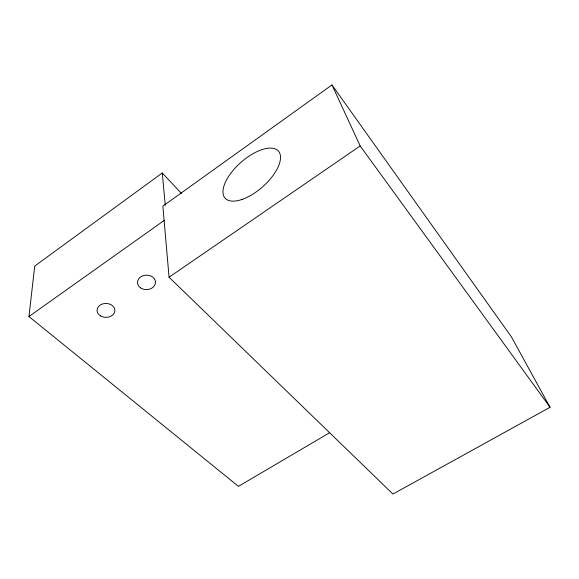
<?xml version="1.0" encoding="UTF-8"?>
<svg xmlns="http://www.w3.org/2000/svg" width="579" height="579" viewBox="0 0 579 579"><rect width="100%" height="100%" fill="white"/><g stroke="black" fill="none" stroke-linecap="round" stroke-linejoin="round"><path stroke-width="0.87" d="M329.596 432.752L238.447 486.353L28.95 316.539L34.733 266.065L162.286 172.955L181.444 193.429M331.97 84.939L162.858 206.131L169.068 277.211L392.931 494.061L550.05 407.29L511.474 336.971L331.97 84.939L360.181 145.951L550.05 407.29M28.95 316.539L164.277 220.375M169.068 277.211L360.181 145.951M162.286 172.955L165.254 205.321M140.473 287.828A8.996 7.237 -1.6 0 0 155.288 283.811A8.996 7.237 -1.6 0 0 143.715 275.532A8.996 7.237 -1.6 0 0 140.473 287.828M100.63 315.924A8.917 6.948 1 0 0 114.83 311.27A8.917 6.948 1 0 0 102.454 303.982A8.917 6.948 1 0 0 100.63 315.924M242.094 199.422A35.58 16.35 -41.4 0 0 280.062 154.036A35.58 16.35 -41.4 0 0 233.105 170.364A35.58 16.35 -41.4 0 0 242.094 199.422"/></g></svg>
